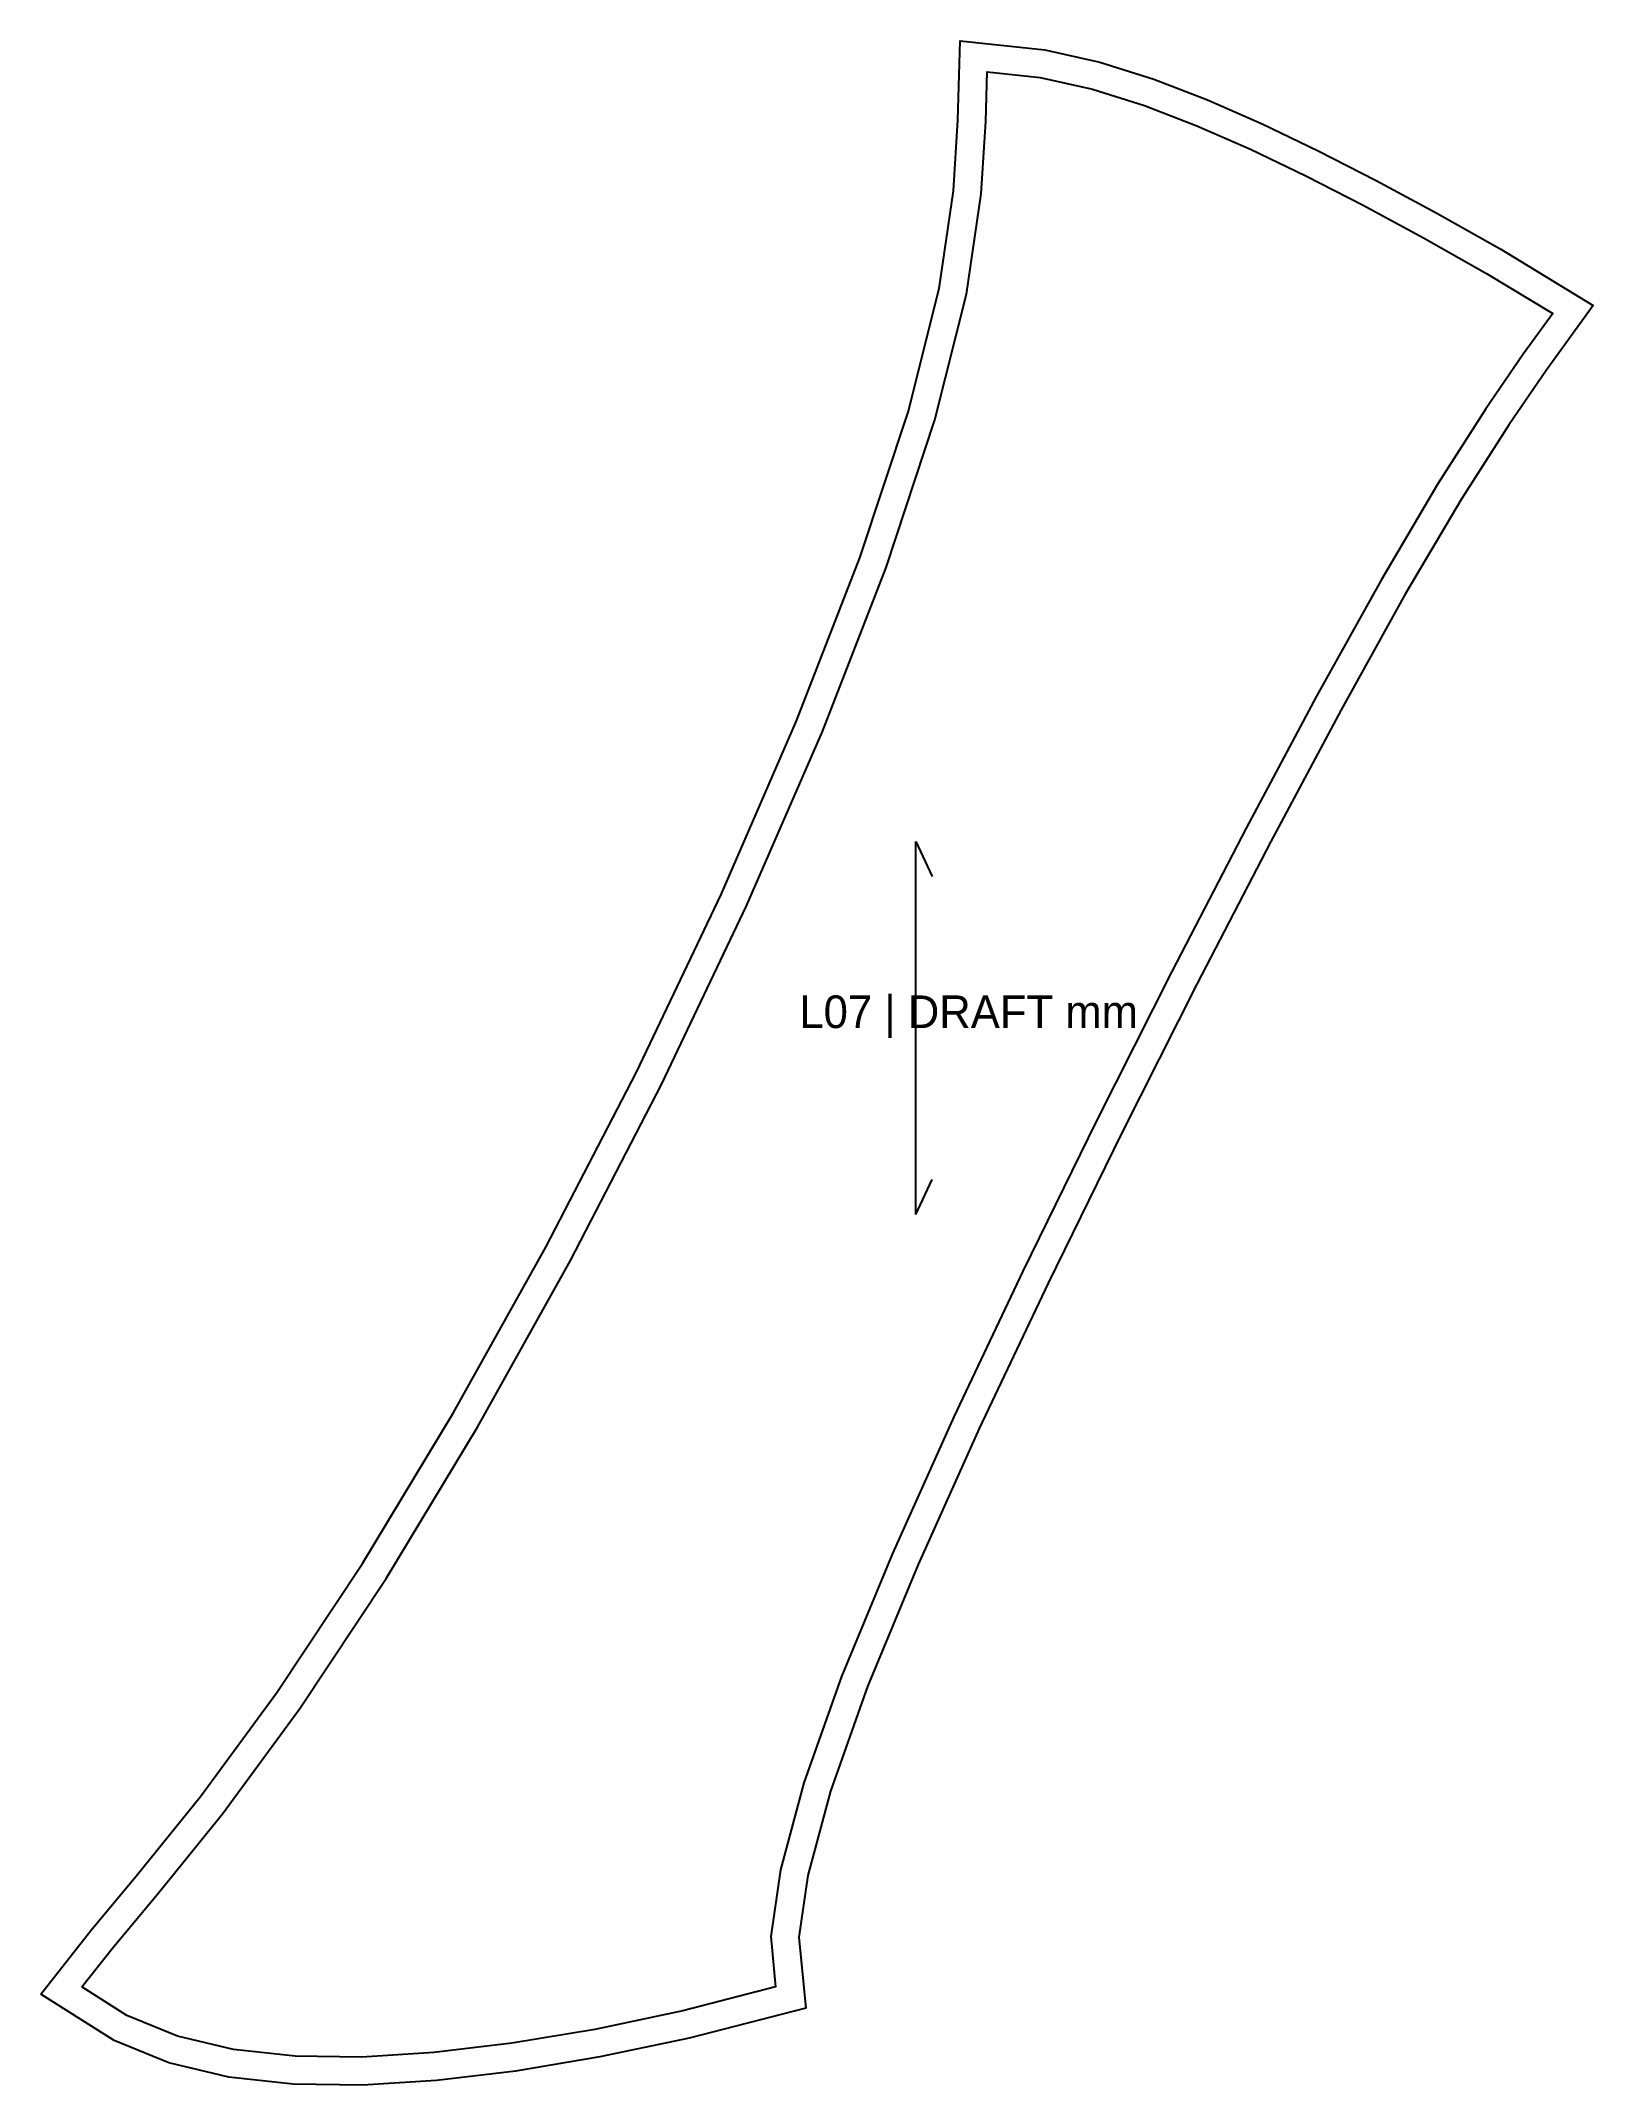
# Model space of a CAD drawing. Header units: millimetres. Extents: x -18 to 648, y -12 to 865.
import ezdxf

# ---------------------------------------------------------------- set-up
doc = ezdxf.new("R2010")
doc.units = ezdxf.units.MM
for name, color, linetype in [('CUT', 7, 'Continuous'), ('GRAIN', 1, 'Continuous'), ('LABEL', 7, 'Continuous'), ('SEW', 3, 'Continuous')]:
    doc.layers.add(name, color=color, linetype=linetype)

msp = doc.modelspace()

# ---------------------------------------------------------------- linework, layer by layer
at = {"layer": 'CUT'}
msp.add_lwpolyline([(-17.63, 27.06), (3.75, 54.35), (23.65, 78.2), (50.82, 111.76), (83.68, 156.36), (120.37, 211.76), (159.34, 276.23), (199.05, 347.38), (237.88, 422.51), (274.24, 498.78), (306.63, 573.26), (333.76, 643.09), (354.47, 705.61), (367.74, 758.62), (373.91, 800.57), (375.84, 830.87), (376.81, 864.88), (413.07, 861.01), (436.66, 855.73), (459.83, 848.46), (482.96, 839.58), (506.39, 829.31), (530.43, 817.76), (555.35, 804.99), (581.39, 790.96), (608.76, 775.48), (648.39, 751.43), (628.17, 723.55), (612.3, 700.36), (592.01, 668.63), (567.8, 627.6), (540.28, 578), (510.13, 521.52), (478.35, 460.19), (446.08, 396.24), (414.55, 331.94), (385.02, 269.59), (358.75, 211.32), (337.07, 159), (321.18, 114.12), (311.46, 77.94), (307.6, 51.49), (310.53, 21.04), (260.58, 8.17), (222.23, 0.1), (186.07, -5.95), (152.13, -10.03), (120.36, -12), (90.67, -11.63), (62.99, -8.56), (37.32, -2.41), (13.77, 7.2), (-17.63, 27.06)], close=True, dxfattribs=at)
at = {"layer": 'GRAIN'}
for p, q in [((357.81, 361.42), (357.81, 521.42)), ((357.81, 521.42), (364.81, 506.42)), ((357.81, 361.42), (364.81, 376.42))]:
    msp.add_line(p, q, dxfattribs=at)
at = {"layer": 'SEW'}
msp.add_lwpolyline([(0, 30.1), (13.08, 46.8), (32.92, 70.58), (60.32, 104.42), (93.52, 149.49), (130.51, 205.34), (169.72, 270.2), (209.63, 341.7), (248.63, 417.17), (285.16, 493.8), (317.73, 568.69), (345.05, 639.03), (366, 702.26), (379.52, 756.28), (385.86, 799.31), (387.83, 830.32), (388.44, 851.57), (411.12, 849.15), (433.55, 844.13), (455.88, 837.12), (478.39, 828.48), (501.38, 818.4), (525.09, 807.01), (549.77, 794.36), (575.59, 780.45), (602.7, 765.13), (631.03, 747.93), (618.36, 730.46), (602.29, 706.99), (581.78, 674.91), (557.38, 633.56), (529.74, 583.74), (499.51, 527.1), (467.66, 465.66), (435.33, 401.58), (403.74, 337.15), (374.13, 274.62), (347.74, 216.08), (325.86, 163.31), (309.71, 117.68), (299.69, 80.37), (295.52, 51.79), (297.6, 30.1), (257.85, 19.86), (220.01, 11.9), (184.37, 5.93), (151.04, 1.93), (120.06, 0), (91.41, 0.36), (65.06, 3.28), (41.01, 9.04), (19.28, 17.91)], close=True, dxfattribs=at)

# ---------------------------------------------------------------- texts
at = {"layer": 'LABEL'}
msp.add_text('L07 | DRAFT mm', height=14, dxfattribs=at).set_placement((307.81, 441.42))

doc.saveas('drawing.dxf')
